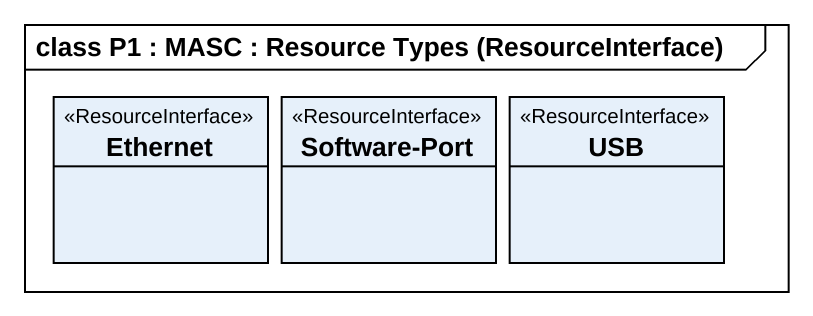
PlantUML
@startuml
mainframe class P1 : MASC : Resource Types (ResourceInterface)
hide circle
hide empty members
class Ethernet <<ResourceInterface>>
class "Software-Port" as Software_Port <<ResourceInterface>>
class USB <<ResourceInterface>>
@enduml
